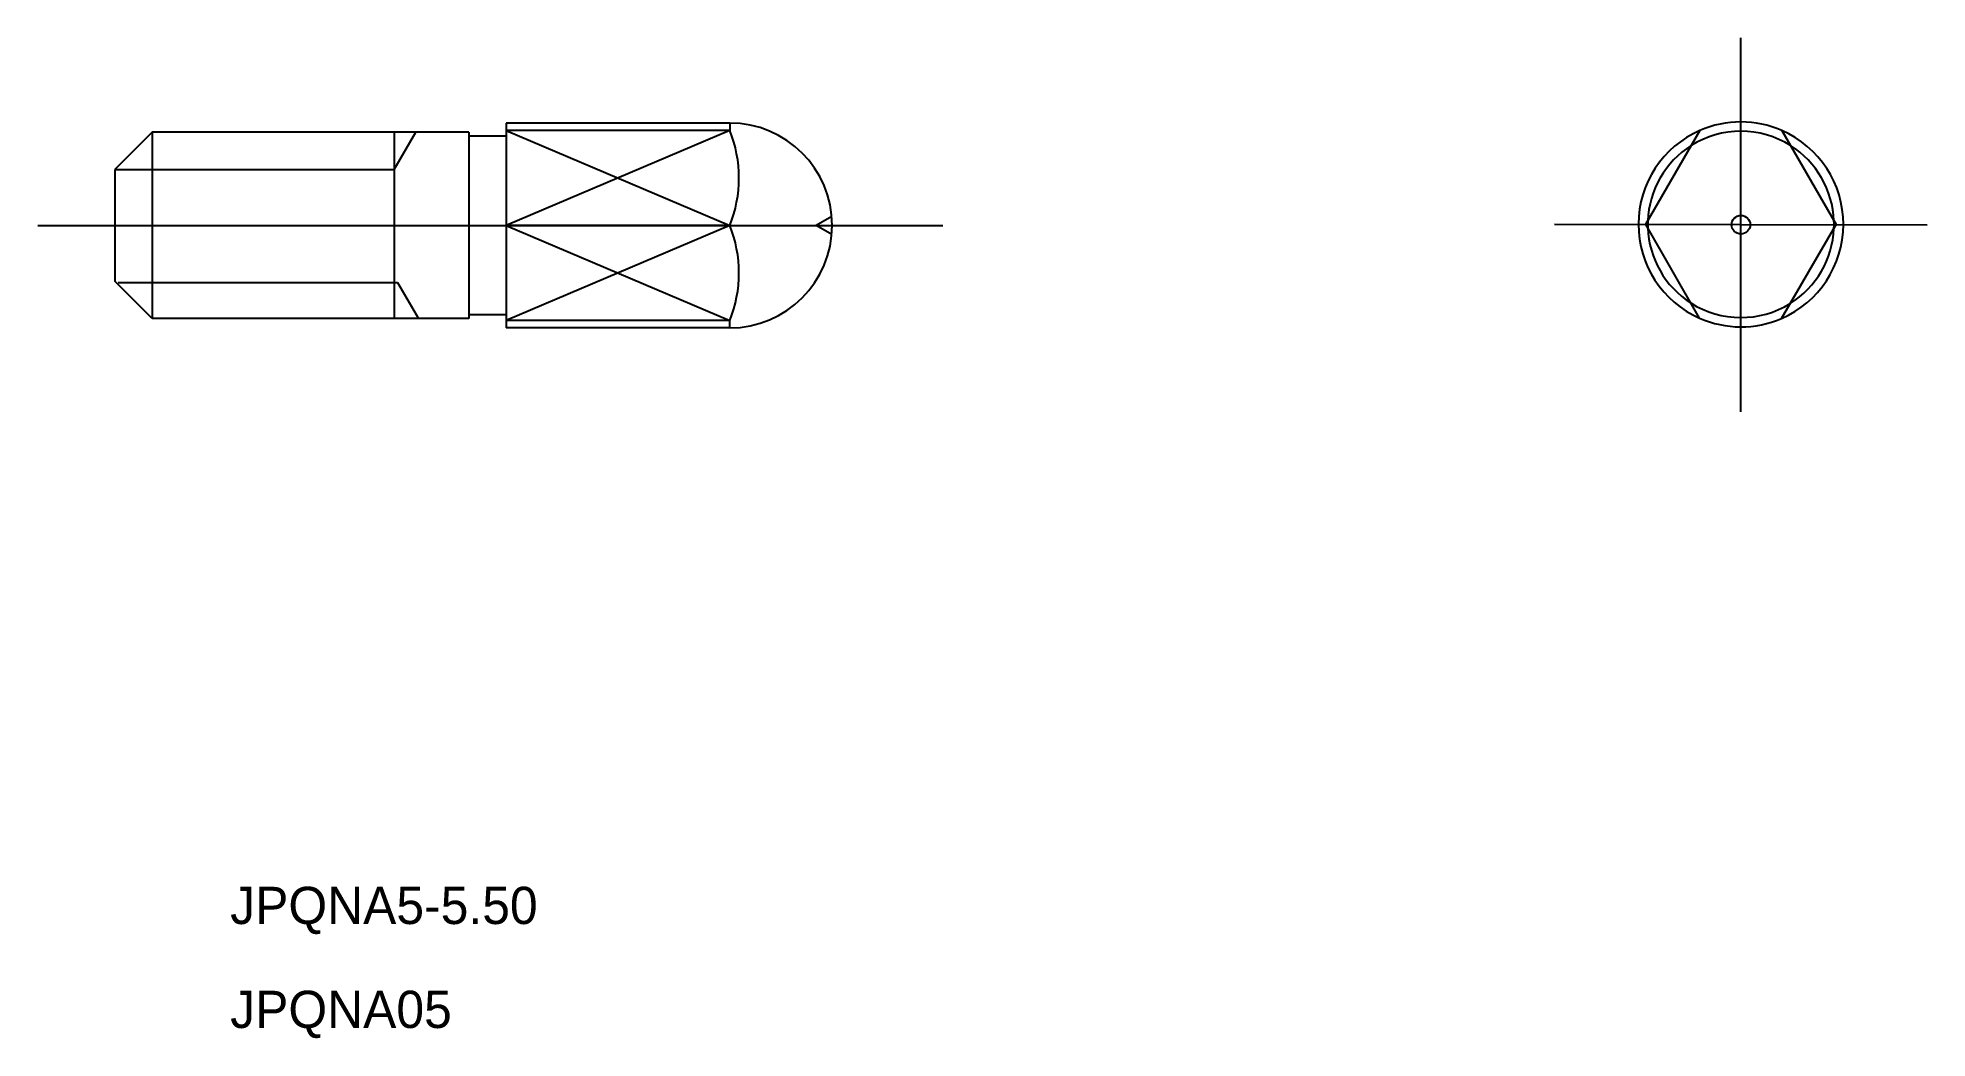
# Model space of a CAD drawing. Extents: x 551.5 to 602.2, y 570.8 to 597.7.
import ezdxf

# ---------------------------------------------------------------- set-up
doc = ezdxf.new("R2010")
doc.units = 0
for name, pattern in [('CENTER', [50.8, 31.75, -6.35, 6.35, -6.35]), ('DASHED', [19.05, 12.7, -6.35]), ('PHANTOM', [63.5, 31.75, -6.35, 6.35, -6.35, 6.35, -6.35])]:
    doc.linetypes.add(name, pattern=pattern)
doc.layers.get('0').update_dxf_attribs({"linetype": 'CONTINUOUS'})
doc.layers.add('CENTER', color=1, linetype='CENTER')

msp = doc.modelspace()

# ---------------------------------------------------------------- linework, layer by layer
at = {"color": 7, "linetype": 'CONTINUOUS'}
for p, q in [((564.025, 595.416), (564.025, 589.916)), ((570.025, 595.416), (564.025, 595.416)), ((570.025, 595.416), (570.025, 595.215)), ((554.525, 595.166), (553.525, 594.166)), ((563.025, 595.166), (554.525, 595.166)), ((554.525, 595.166), (554.525, 590.166)), ((561.025, 595.166), (561.025, 590.166)), ((563.025, 595.166), (563.025, 590.166)), ((564.025, 595.066), (563.025, 595.066)), ((570.025, 595.215), (564.025, 595.215)), ((596.062, 595.215), (594.604, 592.689)), ((598.262, 595.215), (599.72, 592.689)), ((553.525, 594.166), (553.525, 591.166)), ((570.025, 592.666), (564.025, 592.666)), ((596.053, 590.178), (594.604, 592.709)), ((598.253, 590.17), (599.72, 592.689)), ((554.525, 590.166), (553.525, 591.166)), ((564.025, 590.266), (563.025, 590.266)), ((563.025, 590.166), (554.525, 590.166)), ((570.025, 590.117), (564.025, 590.117)), ((570.025, 589.916), (564.025, 589.916)), ((570.025, 589.916), (570.025, 590.117)), ((570.275, 589.927), (570.275, 589.916))]:
    msp.add_line(p, q, dxfattribs=at)
at = {"color": 3, "linetype": 'CONTINUOUS'}
for p, q in [((561.025, 594.166), (561.603, 595.166)), ((564.025, 595.215), (570.025, 592.666)), ((570.025, 595.215), (564.025, 592.666)), ((553.525, 594.166), (561.025, 594.166)), ((570.025, 592.666), (564.025, 590.117)), ((564.025, 592.666), (570.025, 590.117)), ((553.613, 591.133), (561.113, 591.133)), ((561.113, 591.133), (561.672, 590.166))]:
    msp.add_line(p, q, dxfattribs=at)
at = {"color": 3, "linetype": 'DASHED'}
for p in [(572.764, 592.909), (572.764, 592.422)]:
    msp.add_line(p, (572.342, 592.666), dxfattribs=at)
at = {"color": 7, "linetype": 'CONTINUOUS'}
msp.add_circle((597.162, 592.685), 0.25, dxfattribs=at)
for centre, radius, start, end in [((570.025, 592.666), 2.75, 270, 90), ((597.162, 592.694), 2.75, 66.4218, 113.5782), ((566.901, 593.94), 3.374, 337.8047, 22.1953), ((597.162, 592.694), 2.5, 122.2681, 177.7319), ((597.162, 592.694), 2.5, 2.2681, 57.7319), ((566.901, 591.391), 3.374, 337.8047, 22.1953), ((597.162, 592.694), 2.5, 182.0491, 237.513), ((597.162, 592.694), 2.5, 302.0491, 357.513), ((597.162, 592.694), 2.75, 246.2029, 293.3592)]:
    msp.add_arc(centre, radius, start, end, dxfattribs=at)
at = {"color": 3, "linetype": 'PHANTOM'}
for start, end in [(113.5782, 246.2029), (293.3592, 66.4218)]:
    msp.add_arc((597.162, 592.694), 2.75, start, end, dxfattribs=at)
at = {"color": 3, "linetype": 'DASHED'}
for start, end in [(57.7319, 122.2681), (177.7319, 182.0491), (357.513, 2.2681), (237.513, 302.0491)]:
    msp.add_arc((597.162, 592.694), 2.5, start, end, dxfattribs=at)
at = {"layer": 'CENTER', "color": 1, "linetype": 'CONTINUOUS'}
for p, q in [((597.162, 587.666), (597.162, 597.704)), ((592.162, 592.704), (602.162, 592.685))]:
    msp.add_line(p, q, dxfattribs=at)
at = {"layer": 'CENTER', "color": 1, "linetype": 'CENTER'}
msp.add_line((551.457, 592.666), (575.741, 592.666), dxfattribs=at)

# ---------------------------------------------------------------- texts
at = {"color": 7, "linetype": 'CONTINUOUS'}
for s, p in [('JPQNA5-5.50', (556.622, 573.913)), ('JPQNA05', (556.622, 571.122))]:
    msp.add_text(s, height=1, dxfattribs=at).set_placement(p)

doc.saveas('drawing.dxf')
